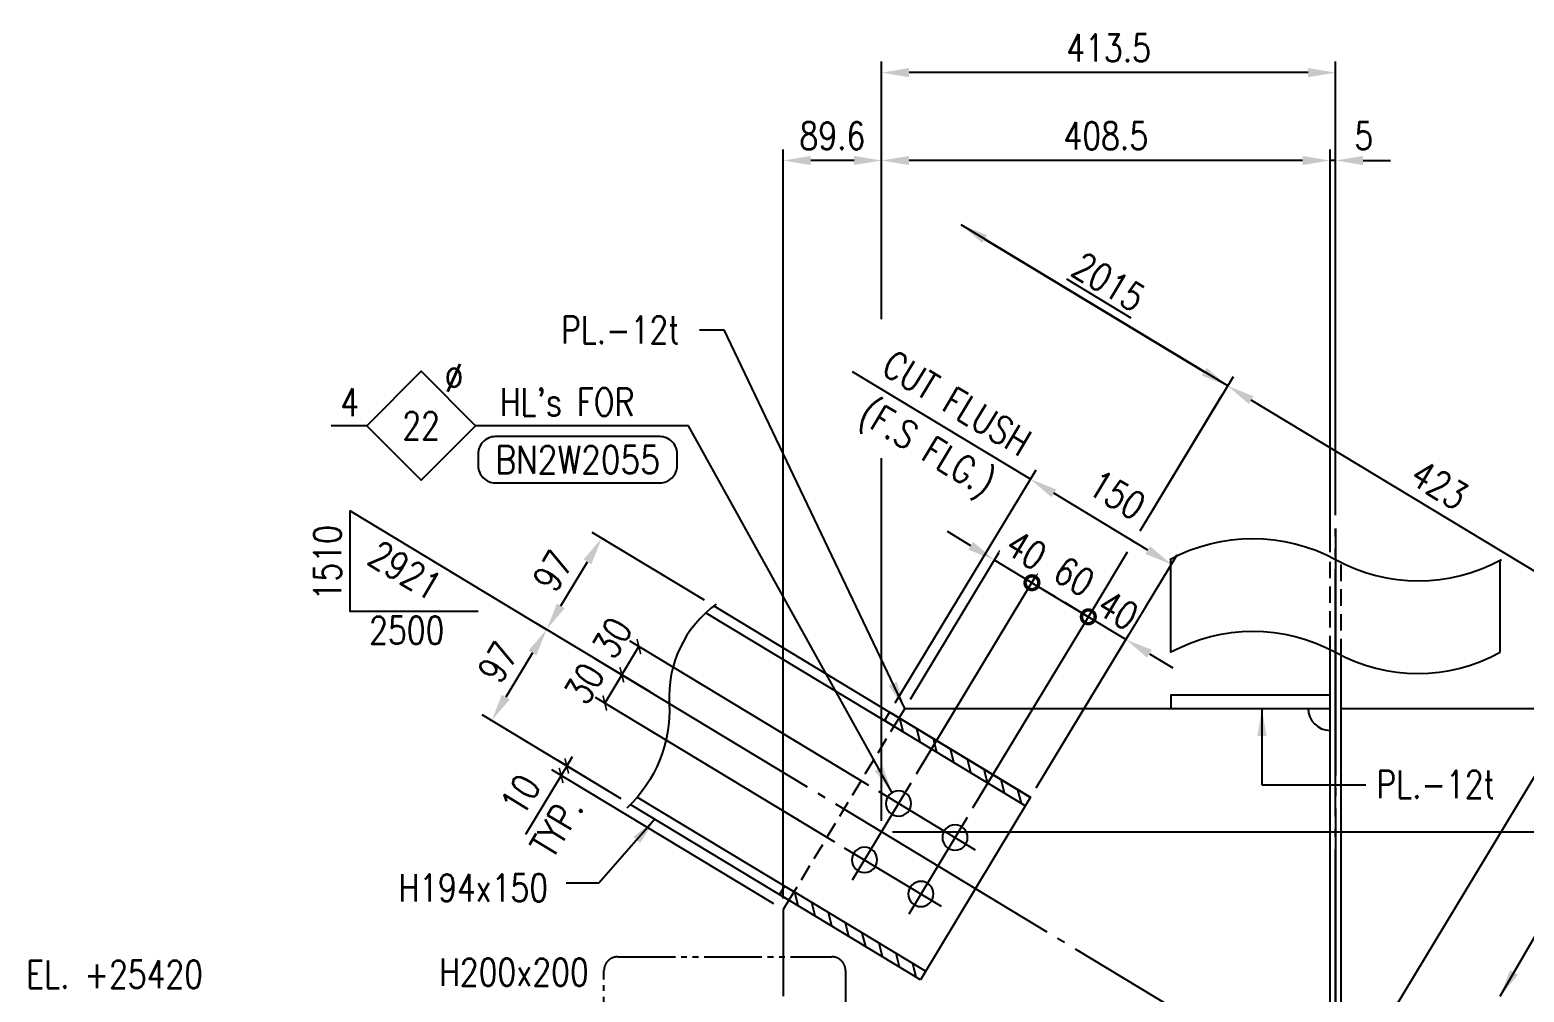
# Model space of a CAD drawing. Header units: millimetres. Extents: x 0 to 232280, y -26939 to 23794.
# Drawn here: x 116965 to 122408, y -20690 to -17185 of the extents above; entities that cross this region are included whole.
import ezdxf
from ezdxf.enums import TextEntityAlignment as Align

# ---------------------------------------------------------------- set-up
doc = ezdxf.new("R2010")
doc.units = ezdxf.units.MM
doc.header["$LTSCALE"] = 30
for name, pattern in [('JNK-CENTER', [34, 30, -1.5, 1, -1.5]), ('JNK-HIDDEN', [3, 2, -1]), ('PH2', [15, 10, -1, 1, -1, 1, -1])]:
    doc.linetypes.add(name, pattern=pattern)
for name, color, linetype in [('CEN-R', 1, 'JNK-CENTER'), ('CON-G', 3, 'Continuous'), ('CON-W', 7, 'Continuous'), ('CON-Y', 2, 'Continuous'), ('conL-g', 3, 'Continuous'), ('det', 2, 'PH2'), ('Dim-W', 7, 'Continuous'), ('HID-Y', 2, 'JNK-HIDDEN'), ('hole-g', 3, 'Continuous'), ('TXT-Y', 2, 'Continuous')]:
    doc.layers.add(name, color=color, linetype=linetype)
doc.styles.add('SIMPLEX', font='simplex.shx', dxfattribs={"width": 0.8})
doc.dimstyles.new('DIM40x4', dxfattribs={"dimscale": 40, "dimtxt": 2.5, "dimasz": 2.5, "dimexe": 1, "dimexo": 1, "dimgap": 1, "dimtad": 1, "dimdec": 1, "dimlfac": 0.25, "dimdsep": 46, "dimtxsty": 'SIMPLEX', "dimcen": 2.5, "dimclrd": 7, "dimclre": 7, "dimclrt": 2, "dimadec": 1, "dimazin": 2, "dimtfac": 1, "dimtdec": 1, "dimtmove": 2, "dimatfit": 3, "dimfxl": 1, "dimtfill": 1, "dimtolj": 1, "dimtzin": 0, "dimarcsym": 1})

# ---------------------------------------------------------------- blocks, each defined once
blk = doc.blocks.new('F3R2332')
at = {"layer": 'Dim-W', "ltscale": 0.5}
h = blk.add_hatch(dxfattribs=at)
h.set_pattern_fill('ANSI31', color=256, scale=4)
h.paths.add_polyline_path([(319264.6, -29798), (319124.6, -29798), (319124.6, -29807), (319264.6, -29807), (319274.6, -29807), (319274.6, -29798)])
h = blk.add_hatch(dxfattribs=at)
h.set_pattern_fill('ANSI31', color=256, scale=4)
h.set_pattern_definition([(45, (0, -185), (-8.9802561, 8.9802561), [])])
h.paths.add_polyline_path([(319274.6, -29983), (319264.6, -29983), (319124.6, -29983), (319124.6, -29992), (319264.6, -29992), (319274.6, -29992)])
at = {"ltscale": 0.5}
for p, q in [((319264.6, -29798), (319274.6, -29798)), ((319274.6, -29798), (319274.6, -29807)), ((319264.6, -29807), (319274.6, -29807)), ((319264.6, -29983), (319274.6, -29983)), ((319264.6, -29992), (319274.6, -29992)), ((319274.6, -29983), (319274.6, -29992))]:
    blk.add_line(p, q, dxfattribs=at)
at = {"layer": 'CEN-R'}
for p, q in [((319164.6, -29843.5), (319164.6, -29946.5)), ((319224.6, -29843.5), (319224.6, -29946.5)), ((319246.1, -29865), (319143.1, -29865)), ((319246.1, -29925), (319143.1, -29925))]:
    blk.add_line(p, q, dxfattribs=at)
at = {"layer": 'CON-G'}
for p, q in [((319264.6, -29798), (319124.6, -29798)), ((319124.6, -29798), (319124.6, -29992)), ((319264.6, -29807), (319124.6, -29807)), ((319124.6, -29983), (319264.6, -29983)), ((319124.6, -29992), (319264.6, -29992))]:
    blk.add_line(p, q, dxfattribs=at)
at = {"layer": 'conL-g'}
for centre in [(319164.6, -29865), (319224.6, -29865), (319164.6, -29925), (319224.6, -29925)]:
    blk.add_circle(centre, 11.5, dxfattribs=at)
blk = doc.blocks.new('*D4100')
at = {"layer": 'DEFPOINTS', "color": 0, "ltscale": 0.5, "transparency": 16777216}
for p in [(119258.6, -19616.8), (118647.1, -19700.7), (119153.1, -20006.3)]:
    blk.add_point(p, dxfattribs=at)
at = {"layer": 'Dim-W', "color": 7, "lineweight": -2, "ltscale": 0.5, "transparency": 16777216}
for p, q in [((119224.3, -19596.1), (118813.4, -19347.9)), ((118796, -19454.2), (118698.8, -19615.1)), ((119118.8, -19985.6), (118612.8, -19680))]:
    blk.add_line(p, q, dxfattribs=at)
at = {"layer": 'Dim-W', "color": 7, "ltscale": 0.5, "transparency": 16777216}
for points in [[(118781.7, -19445.5), (118810.2, -19462.8), (118847.7, -19368.6)], [(118684.5, -19606.5), (118713, -19623.7), (118647.1, -19700.7)]]:
    blk.add_solid(points, dxfattribs=at)
at = {"layer": 'Dim-W', "color": 2, "ltscale": 0.5, "transparency": 16777216, "insert": (118670.3, -19488.1), "char_height": 100, "attachment_point": 5, "rotation": 58.868, "style": 'SIMPLEX', "bg_fill": 3, "box_fill_scale": 1.1, "bg_fill_color": 256, "bg_fill_true_color": 13158600, "bg_fill_transparency": 0}
blk.add_mtext('\\A1;97', dxfattribs=at)
blk = doc.blocks.new('*D4101')
at = {"layer": 'DEFPOINTS', "color": 0, "ltscale": 0.5, "transparency": 16777216}
for p in [(119048.3, -19036.4), (119456.7, -19283.2), (119258.6, -19616.8)]:
    blk.add_point(p, dxfattribs=at)
at = {"layer": 'Dim-W', "color": 7, "lineweight": -2, "ltscale": 0.5, "transparency": 16777216}
for p, q in [((119422.5, -19262.5), (119014, -19015.8)), ((118899.4, -19283), (118996.6, -19122)), ((119224.3, -19596.1), (118813.4, -19347.9))]:
    blk.add_line(p, q, dxfattribs=at)
at = {"layer": 'Dim-W', "color": 7, "ltscale": 0.5, "transparency": 16777216}
for points in [[(118982.3, -19113.4), (119010.8, -19130.7), (119048.3, -19036.4)], [(118885.1, -19274.4), (118913.6, -19291.6), (118847.7, -19368.6)]]:
    blk.add_solid(points, dxfattribs=at)
at = {"layer": 'Dim-W', "color": 2, "ltscale": 0.5, "transparency": 16777216, "insert": (118870.9, -19156), "char_height": 100, "attachment_point": 5, "rotation": 58.868, "style": 'SIMPLEX', "bg_fill": 3, "box_fill_scale": 1.1, "bg_fill_color": 256, "bg_fill_true_color": 13158600, "bg_fill_transparency": 0}
blk.add_mtext('\\A1;97', dxfattribs=at)
blk = doc.blocks.new('_ArchTick')
at = {"color": 0, "linetype": 'ByBlock', "const_width": 0.15}
blk.add_lwpolyline([(-0.5, -0.5), (0.5, 0.5)], dxfattribs=at)
blk = doc.blocks.new('*D4102')
at = {"layer": 'DEFPOINTS', "color": 0, "ltscale": 0.5, "transparency": 16777216}
for p in [(119258.6, -19616.8), (119932.1, -20163.8)]:
    blk.add_point(p, dxfattribs=at)
at = {"layer": 'Dim-W', "color": 7, "lineweight": -2, "ltscale": 0.5, "transparency": 16777216}
for p, q in [((119121.6, -19534), (119059.5, -19636.7)), ((119224.3, -19596.1), (119087.3, -19513.3)), ((119897.8, -20143.1), (119025.3, -19616))]:
    blk.add_line(p, q, dxfattribs=at)
at = {"layer": 'Dim-W', "color": 2, "ltscale": 0.5, "transparency": 16777216, "insert": (118984.9, -19565.3), "char_height": 100, "attachment_point": 5, "rotation": 58.868, "style": 'SIMPLEX', "bg_fill": 3, "box_fill_scale": 1.1, "bg_fill_color": 256, "bg_fill_true_color": 13158600, "bg_fill_transparency": 0}
blk.add_mtext('\\A1;30', dxfattribs=at)
at = {"layer": 'DEFPOINTS', "color": 0, "ltscale": 0.5, "transparency": 16777216}
blk.add_point((119059.5, -19636.7), dxfattribs=at)
at = {"layer": 'Dim-W', "color": 7, "lineweight": -2, "ltscale": 0.5, "transparency": 16777216, "xscale": 40, "yscale": 40, "zscale": 40}
for p, rotation in [((119121.6, -19534), 58.8680238117857), ((119059.5, -19636.7), 238.8680238117857)]:
    blk.add_blockref('_ArchTick', p, dxfattribs=dict(at, rotation=rotation))
blk = doc.blocks.new('*D4103')
at = {"layer": 'DEFPOINTS', "color": 0, "ltscale": 0.5, "transparency": 16777216}
for p in [(119258.6, -19616.8), (120056.2, -19958.3)]:
    blk.add_point(p, dxfattribs=at)
at = {"layer": 'Dim-W', "color": 7, "lineweight": -2, "ltscale": 0.5, "transparency": 16777216}
for p, q in [((119121.6, -19534), (119183.6, -19431.3)), ((120021.9, -19937.6), (119149.4, -19410.6)), ((119224.3, -19596.1), (119087.3, -19513.3))]:
    blk.add_line(p, q, dxfattribs=at)
at = {"layer": 'Dim-W', "color": 2, "ltscale": 0.5, "transparency": 16777216, "insert": (119086, -19399), "char_height": 100, "attachment_point": 5, "rotation": 58.868, "style": 'SIMPLEX', "bg_fill": 3, "box_fill_scale": 1.1, "bg_fill_color": 256, "bg_fill_true_color": 13158600, "bg_fill_transparency": 0}
blk.add_mtext('\\A1;30', dxfattribs=at)
at = {"layer": 'DEFPOINTS', "color": 0, "ltscale": 0.5, "transparency": 16777216}
blk.add_point((119183.6, -19431.3), dxfattribs=at)
at = {"layer": 'Dim-W', "color": 7, "lineweight": -2, "ltscale": 0.5, "transparency": 16777216, "xscale": 40, "yscale": 40, "zscale": 40}
for p, rotation in [((119183.6, -19431.3), 58.86802381178573), ((119121.6, -19534), 238.8680238117857)]:
    blk.add_blockref('_ArchTick', p, dxfattribs=dict(at, rotation=rotation))
blk = doc.blocks.new('*D4104')
at = {"layer": 'DEFPOINTS', "color": 0, "ltscale": 0.5, "transparency": 16777216}
for p in [(118900.3, -19900.4), (119153.1, -20006.3), (119709.5, -20389.1)]:
    blk.add_point(p, dxfattribs=at)
at = {"layer": 'Dim-W', "color": 7, "lineweight": -2, "ltscale": 0.5, "transparency": 16777216}
for p, q in [((119118.8, -19985.6), (118886.7, -19845.4)), ((118921, -19866.1), (118900.3, -19900.4)), ((118921, -19866.1), (118941.6, -19831.9)), ((119675.3, -20368.5), (118866, -19879.7)), ((118900.3, -19900.4), (118879.6, -19934.6))]:
    blk.add_line(p, q, dxfattribs=at)
at = {"layer": 'Dim-W', "color": 7, "lineweight": -2, "ltscale": 0.5, "transparency": 16777216, "xscale": 40, "yscale": 40, "zscale": 40, "rotation": 238.8680238117857}
blk.add_blockref('_ArchTick', (118921, -19866.1), dxfattribs=at)
at = {"layer": 'Dim-W', "color": 2, "ltscale": 0.5, "transparency": 16777216, "insert": (118752.6, -19970.8), "char_height": 100, "attachment_point": 5, "rotation": 58.868, "style": 'SIMPLEX', "bg_fill": 3, "box_fill_scale": 1.1, "bg_fill_color": 256, "bg_fill_true_color": 13158600, "bg_fill_transparency": 0}
blk.add_mtext('\\A1;10', dxfattribs=at)
at = {"layer": 'Dim-W', "color": 7, "lineweight": -2, "ltscale": 0.5, "transparency": 16777216, "xscale": 40, "yscale": 40, "zscale": 40, "rotation": 58.86802381178574}
blk.add_blockref('_ArchTick', (118900.3, -19900.4), dxfattribs=at)
blk = doc.blocks.new('_DotSmall')
at = {"color": 0, "linetype": 'ByBlock', "const_width": 0.5}
blk.add_lwpolyline([(-0.0625, 0, 1), (0.0625, 0, 1)], format="xyb", close=True, dxfattribs=at)
blk = doc.blocks.new('*D4105')
at = {"layer": 'DEFPOINTS', "color": 0, "ltscale": 0.5, "transparency": 16777216}
for p in [(120610.7, -19980.2), (120379.7, -20053.2)]:
    blk.add_point(p, dxfattribs=at)
at = {"layer": 'Dim-W', "color": 7, "lineweight": -2, "ltscale": 0.5, "transparency": 16777216}
for p, q in [((120400.4, -20019), (120841.6, -19288.4)), ((120820.9, -19322.7), (120735.4, -19271)), ((120631.4, -19945.9), (120978.6, -19371.2)), ((121043.5, -19457.1), (121129.1, -19508.8))]:
    blk.add_line(p, q, dxfattribs=at)
at = {"layer": 'Dim-W', "color": 2, "ltscale": 0.5, "transparency": 16777216, "insert": (120929.1, -19298.3), "char_height": 100, "attachment_point": 5, "rotation": 328.868, "style": 'SIMPLEX', "bg_fill": 3, "box_fill_scale": 1.1, "bg_fill_color": 256, "bg_fill_true_color": 13158600, "bg_fill_transparency": 0}
blk.add_mtext('\\A1;40', dxfattribs=at)
at = {"layer": 'DEFPOINTS', "color": 0, "ltscale": 0.5, "transparency": 16777216}
blk.add_point((120820.9, -19322.7), dxfattribs=at)
at = {"layer": 'Dim-W', "color": 7, "lineweight": -2, "ltscale": 0.5, "transparency": 16777216}
blk.add_line((120957.9, -19405.4), (120820.9, -19322.7), dxfattribs=at)
at = {"layer": 'Dim-W', "color": 7, "ltscale": 0.5, "transparency": 16777216}
blk.add_solid([(121034.9, -19471.4), (121052.1, -19442.8), (120957.9, -19405.4)], dxfattribs=at)
at = {"layer": 'Dim-W', "color": 7, "lineweight": -2, "ltscale": 0.5, "transparency": 16777216, "xscale": 100, "yscale": 100, "zscale": 100, "rotation": 328.8680238118935}
blk.add_blockref('_DotSmall', (120820.9, -19322.7), dxfattribs=at)
blk = doc.blocks.new('*D4106')
at = {"layer": 'DEFPOINTS', "color": 0, "ltscale": 0.5, "transparency": 16777216}
for p in [(120820.9, -19322.7), (120174.2, -19929.2), (120400.4, -20019)]:
    blk.add_point(p, dxfattribs=at)
at = {"layer": 'Dim-W', "color": 7, "lineweight": -2, "ltscale": 0.5, "transparency": 16777216}
for p, q in [((120194.9, -19894.9), (120636.2, -19164.3)), ((120615.5, -19198.6), (120820.9, -19322.7)), ((120421, -19984.8), (120841.6, -19288.4))]:
    blk.add_line(p, q, dxfattribs=at)
at = {"layer": 'Dim-W', "color": 2, "ltscale": 0.5, "transparency": 16777216, "insert": (120769.5, -19175.8), "char_height": 100, "attachment_point": 5, "rotation": 328.868, "style": 'SIMPLEX', "bg_fill": 3, "box_fill_scale": 1.1, "bg_fill_color": 256, "bg_fill_true_color": 13158600, "bg_fill_transparency": 0}
blk.add_mtext('\\A1;60', dxfattribs=at)
at = {"layer": 'Dim-W', "color": 7, "lineweight": -2, "ltscale": 0.5, "transparency": 16777216, "xscale": 100, "yscale": 100, "zscale": 100}
for p, rotation in [((120615.5, -19198.6), 148.8680238118935), ((120820.9, -19322.7), 328.8680238118935)]:
    blk.add_blockref('_DotSmall', p, dxfattribs=dict(at, rotation=rotation))
blk = doc.blocks.new('*D4107')
at = {"layer": 'DEFPOINTS', "color": 0, "ltscale": 0.5, "transparency": 16777216}
for p in [(120152.1, -19656.4), (120194.9, -19894.9)]:
    blk.add_point(p, dxfattribs=at)
at = {"layer": 'Dim-W', "color": 7, "lineweight": -2, "ltscale": 0.5, "transparency": 16777216}
for p, q in [((120393, -19064.2), (120307.4, -19012.5)), ((120172.7, -19622.2), (120499.2, -19081.6)), ((120215.6, -19860.7), (120636.2, -19164.3)), ((120615.5, -19198.6), (120701.1, -19250.3))]:
    blk.add_line(p, q, dxfattribs=at)
at = {"layer": 'Dim-W', "color": 2, "ltscale": 0.5, "transparency": 16777216, "insert": (120594.3, -19079), "char_height": 100, "attachment_point": 5, "rotation": 328.868, "style": 'SIMPLEX', "bg_fill": 3, "box_fill_scale": 1.1, "bg_fill_color": 256, "bg_fill_true_color": 13158600, "bg_fill_transparency": 0}
blk.add_mtext('\\A1;40', dxfattribs=at)
at = {"layer": 'DEFPOINTS', "color": 0, "ltscale": 0.5, "transparency": 16777216}
blk.add_point((120478.6, -19115.9), dxfattribs=at)
at = {"layer": 'Dim-W', "color": 7, "lineweight": -2, "ltscale": 0.5, "transparency": 16777216}
blk.add_line((120615.5, -19198.6), (120478.6, -19115.9), dxfattribs=at)
at = {"layer": 'Dim-W', "color": 7, "ltscale": 0.5, "transparency": 16777216}
blk.add_solid([(120384.3, -19078.4), (120401.6, -19049.9), (120478.6, -19115.9)], dxfattribs=at)
at = {"layer": 'Dim-W', "color": 7, "lineweight": -2, "ltscale": 0.5, "transparency": 16777216, "xscale": 100, "yscale": 100, "zscale": 100, "rotation": 148.8680238118935}
blk.add_blockref('_DotSmall', (120615.5, -19198.6), dxfattribs=at)
blk = doc.blocks.new('*D4228')
at = {"layer": 'DEFPOINTS', "color": 0, "ltscale": 0.5, "transparency": 16777216}
for p in [(120609.8, -18821.3), (120097.1, -19670), (120610.7, -19980.2)]:
    blk.add_point(p, dxfattribs=at)
at = {"layer": 'Dim-W', "color": 7, "lineweight": -2, "ltscale": 0.5, "transparency": 16777216}
for p, q in [((120117.8, -19635.7), (120630.4, -18787)), ((121037.8, -19079.8), (120695.4, -18873)), ((120631.4, -19945.9), (121144, -19097.2))]:
    blk.add_line(p, q, dxfattribs=at)
at = {"layer": 'Dim-W', "color": 7, "ltscale": 0.5, "transparency": 16777216}
for points in [[(120686.7, -18887.2), (120704, -18858.7), (120609.8, -18821.3)], [(121029.1, -19094), (121046.4, -19065.5), (121123.3, -19131.5)]]:
    blk.add_solid(points, dxfattribs=at)
at = {"layer": 'Dim-W', "color": 2, "ltscale": 0.5, "transparency": 16777216, "insert": (120925.4, -18879), "char_height": 100, "attachment_point": 5, "rotation": 328.868, "style": 'SIMPLEX', "bg_fill": 3, "box_fill_scale": 1.1, "bg_fill_color": 256, "bg_fill_true_color": 13158600, "bg_fill_transparency": 0}
blk.add_mtext('\\A1;150', dxfattribs=at)
blk = doc.blocks.new('*D4229')
at = {"layer": 'DEFPOINTS', "color": 0, "ltscale": 0.5, "transparency": 16777216}
for p in [(120067.7, -17340.9), (121721.6, -18992.1), (120067.7, -20105.5)]:
    blk.add_point(p, dxfattribs=at)
at = {"layer": 'Dim-W', "color": 7, "lineweight": -2, "ltscale": 0.5, "transparency": 16777216}
for p, q in [((120067.7, -17846.1), (120067.7, -17300.9)), ((121721.6, -18952.1), (121721.6, -17300.9)), ((121621.6, -17340.9), (120167.7, -17340.9)), ((120067.7, -20065.5), (120067.7, -18744.4))]:
    blk.add_line(p, q, dxfattribs=at)
at = {"layer": 'Dim-W', "color": 7, "ltscale": 0.5, "transparency": 16777216}
for points in [[(120167.7, -17324.2), (120167.7, -17357.5), (120067.7, -17340.9)], [(121621.6, -17324.2), (121621.6, -17357.5), (121721.6, -17340.9)]]:
    blk.add_solid(points, dxfattribs=at)
at = {"layer": 'Dim-W', "color": 2, "ltscale": 0.5, "transparency": 16777216, "insert": (120894.7, -17250.9), "char_height": 100, "attachment_point": 5, "style": 'SIMPLEX', "bg_fill": 3, "box_fill_scale": 1.1, "bg_fill_color": 256, "bg_fill_true_color": 13158600, "bg_fill_transparency": 0}
blk.add_mtext('\\A1;413.5', dxfattribs=at)
blk = doc.blocks.new('*D4230')
at = {"layer": 'DEFPOINTS', "color": 0, "ltscale": 0.5, "transparency": 16777216}
for p in [(119709.5, -17660.9), (120067.7, -20105.5), (119709.5, -20389.1)]:
    blk.add_point(p, dxfattribs=at)
at = {"layer": 'Dim-W', "color": 7, "lineweight": -2, "ltscale": 0.5, "transparency": 16777216}
for p, q in [((119709.5, -20349.1), (119709.5, -17620.9)), ((120067.7, -18239.2), (120067.7, -17620.9)), ((119967.7, -17660.9), (119809.5, -17660.9)), ((120067.7, -20065.5), (120067.7, -18744.4))]:
    blk.add_line(p, q, dxfattribs=at)
at = {"layer": 'Dim-W', "color": 7, "ltscale": 0.5, "transparency": 16777216}
for points in [[(119809.5, -17644.2), (119809.5, -17677.5), (119709.5, -17660.9)], [(119967.7, -17644.2), (119967.7, -17677.5), (120067.7, -17660.9)]]:
    blk.add_solid(points, dxfattribs=at)
at = {"layer": 'Dim-W', "color": 2, "ltscale": 0.5, "transparency": 16777216, "insert": (119888.6, -17570.9), "char_height": 100, "attachment_point": 5, "style": 'SIMPLEX', "bg_fill": 3, "box_fill_scale": 1.1, "bg_fill_color": 256, "bg_fill_true_color": 13158600, "bg_fill_transparency": 0}
blk.add_mtext('\\A1;89.6', dxfattribs=at)
blk = doc.blocks.new('*D4108')
at = {"layer": 'DEFPOINTS', "color": 0, "ltscale": 0.5, "transparency": 16777216}
for p in [(120067.7, -17660.9), (120067.7, -17660.9), (121701.6, -19113.1)]:
    blk.add_point(p, dxfattribs=at)
at = {"layer": 'Dim-W', "color": 7, "lineweight": -2, "ltscale": 0.5, "transparency": 16777216}
for p, q in [((121701.6, -19073.1), (121701.6, -17620.9)), ((121601.6, -17660.9), (120167.7, -17660.9))]:
    blk.add_line(p, q, dxfattribs=at)
at = {"layer": 'Dim-W', "color": 7, "ltscale": 0.5, "transparency": 16777216}
for points in [[(120167.7, -17644.2), (120167.7, -17677.5), (120067.7, -17660.9)], [(121601.6, -17644.2), (121601.6, -17677.5), (121701.6, -17660.9)]]:
    blk.add_solid(points, dxfattribs=at)
at = {"layer": 'Dim-W', "color": 2, "ltscale": 0.5, "transparency": 16777216, "insert": (120884.7, -17570.9), "char_height": 100, "attachment_point": 5, "style": 'SIMPLEX', "bg_fill": 3, "box_fill_scale": 1.1, "bg_fill_color": 256, "bg_fill_true_color": 13158600, "bg_fill_transparency": 0}
blk.add_mtext('\\A1;408.5', dxfattribs=at)
blk = doc.blocks.new('*D4109')
at = {"layer": 'DEFPOINTS', "color": 0, "ltscale": 0.5, "transparency": 16777216}
for p in [(121701.6, -17660.9), (121721.6, -18952.1), (121701.6, -19127.8)]:
    blk.add_point(p, dxfattribs=at)
at = {"layer": 'Dim-W', "color": 7, "lineweight": -2, "ltscale": 0.5, "transparency": 16777216}
for p, q in [((121701.6, -19087.8), (121701.6, -17620.9)), ((121721.6, -18912.1), (121721.6, -17620.9)), ((121601.6, -17660.9), (121501.6, -17660.9)), ((121721.6, -17660.9), (121701.6, -17660.9)), ((121821.6, -17660.9), (121921.6, -17660.9))]:
    blk.add_line(p, q, dxfattribs=at)
at = {"layer": 'Dim-W', "color": 7, "ltscale": 0.5, "transparency": 16777216}
blk.add_solid([(121601.6, -17644.2), (121601.6, -17677.5), (121701.6, -17660.9)], dxfattribs=at)
at = {"layer": 'Dim-W', "color": 2, "ltscale": 0.5, "transparency": 16777216, "insert": (121824.1, -17570.9), "char_height": 100, "attachment_point": 5, "style": 'SIMPLEX', "bg_fill": 3, "box_fill_scale": 1.1, "bg_fill_color": 256, "bg_fill_true_color": 13158600, "bg_fill_transparency": 0}
blk.add_mtext('\\A1;5', dxfattribs=at)
at = {"layer": 'Dim-W', "color": 7, "ltscale": 0.5, "transparency": 16777216}
blk.add_solid([(121821.6, -17644.2), (121821.6, -17677.5), (121721.6, -17660.9)], dxfattribs=at)
blk = doc.blocks.new('*D4112')
at = {"layer": 'DEFPOINTS', "color": 0, "ltscale": 0.5, "transparency": 16777216}
for p in [(120067.7, -20105.5), (123918.8, -20105.5), (121721.6, -21104.4)]:
    blk.add_point(p, dxfattribs=at)
at = {"layer": 'Dim-W', "color": 7, "lineweight": -2, "ltscale": 0.5, "transparency": 16777216}
for p, q in [((120107.7, -20105.5), (123958.8, -20105.5)), ((123918.8, -21004.4), (123918.8, -20205.5)), ((121761.6, -21104.4), (123958.8, -21104.4))]:
    blk.add_line(p, q, dxfattribs=at)
at = {"layer": 'Dim-W', "color": 7, "ltscale": 0.5, "transparency": 16777216}
for points in [[(123902.2, -20205.5), (123935.5, -20205.5), (123918.8, -20105.5)], [(123902.2, -21004.4), (123935.5, -21004.4), (123918.8, -21104.4)]]:
    blk.add_solid(points, dxfattribs=at)
at = {"layer": 'Dim-W', "color": 2, "ltscale": 0.5, "transparency": 16777216, "insert": (123828.8, -20605), "char_height": 100, "attachment_point": 5, "rotation": 90, "style": 'SIMPLEX', "bg_fill": 3, "box_fill_scale": 1.1, "bg_fill_color": 256, "bg_fill_true_color": 13158600, "bg_fill_transparency": 0}
blk.add_mtext('\\A1;249.7', dxfattribs=at)
blk = doc.blocks.new('*D4113')
at = {"layer": 'DEFPOINTS', "color": 0, "ltscale": 0.5, "transparency": 16777216}
for p in [(121701.6, -19656.4), (120107.7, -20105.5), (123598.8, -20105.5)]:
    blk.add_point(p, dxfattribs=at)
at = {"layer": 'Dim-W', "color": 7, "lineweight": -2, "ltscale": 0.5, "transparency": 16777216}
for p, q in [((121741.6, -19656.4), (123638.8, -19656.4)), ((123598.8, -19756.4), (123598.8, -20005.5)), ((120147.7, -20105.5), (123638.8, -20105.5))]:
    blk.add_line(p, q, dxfattribs=at)
at = {"layer": 'Dim-W', "color": 7, "ltscale": 0.5, "transparency": 16777216}
for points in [[(123582.2, -19756.4), (123615.5, -19756.4), (123598.8, -19656.4)], [(123582.2, -20005.5), (123615.5, -20005.5), (123598.8, -20105.5)]]:
    blk.add_solid(points, dxfattribs=at)
at = {"layer": 'Dim-W', "color": 2, "ltscale": 0.5, "transparency": 16777216, "insert": (123508.8, -19881), "char_height": 100, "attachment_point": 5, "rotation": 90, "style": 'SIMPLEX', "bg_fill": 3, "box_fill_scale": 1.1, "bg_fill_color": 256, "bg_fill_true_color": 13158600, "bg_fill_transparency": 0}
blk.add_mtext('\\A1;112.3', dxfattribs=at)
blk = doc.blocks.new('*D4115')
at = {"layer": 'DEFPOINTS', "color": 0, "ltscale": 0.5, "transparency": 16777216}
for p in [(120067.7, -20105.5), (123598.8, -20105.5), (123216.6, -20704.4)]:
    blk.add_point(p, dxfattribs=at)
at = {"layer": 'Dim-W', "color": 7, "lineweight": -2, "ltscale": 0.5, "transparency": 16777216}
for p, q in [((120107.7, -20105.5), (123638.8, -20105.5)), ((123598.8, -20604.4), (123598.8, -20205.5)), ((123256.6, -20704.4), (123638.8, -20704.4))]:
    blk.add_line(p, q, dxfattribs=at)
at = {"layer": 'Dim-W', "color": 7, "ltscale": 0.5, "transparency": 16777216}
for points in [[(123582.2, -20205.5), (123615.5, -20205.5), (123598.8, -20105.5)], [(123582.2, -20604.4), (123615.5, -20604.4), (123598.8, -20704.4)]]:
    blk.add_solid(points, dxfattribs=at)
at = {"layer": 'Dim-W', "color": 2, "ltscale": 0.5, "transparency": 16777216, "insert": (123508.8, -20405), "char_height": 100, "attachment_point": 5, "rotation": 90, "style": 'SIMPLEX', "bg_fill": 3, "box_fill_scale": 1.1, "bg_fill_color": 256, "bg_fill_true_color": 13158600, "bg_fill_transparency": 0}
blk.add_mtext('\\A1;149.7', dxfattribs=at)
blk = doc.blocks.new('*D4120')
at = {"layer": 'DEFPOINTS', "color": 0, "ltscale": 0.5, "transparency": 16777216}
for p in [(121328.8, -18481.8), (121009.9, -19009.8), (121721.6, -21104.4)]:
    blk.add_point(p, dxfattribs=at)
at = {"layer": 'Dim-W', "color": 7, "lineweight": -2, "ltscale": 0.5, "transparency": 16777216}
for p, q in [((121030.6, -18975.6), (121349.5, -18447.6)), ((122691.6, -19305), (121414.4, -18533.5)), ((121742.3, -21070.2), (122797.9, -19322.4))]:
    blk.add_line(p, q, dxfattribs=at)
at = {"layer": 'Dim-W', "color": 7, "ltscale": 0.5, "transparency": 16777216}
for points in [[(121423, -18519.3), (121405.8, -18547.8), (121328.8, -18481.8)], [(122700.3, -19290.7), (122683, -19319.2), (122777.2, -19356.7)]]:
    blk.add_solid(points, dxfattribs=at)
at = {"layer": 'Dim-W', "color": 2, "ltscale": 0.5, "transparency": 16777216, "insert": (122099.6, -18842.2), "char_height": 100, "attachment_point": 5, "rotation": 328.868, "style": 'SIMPLEX', "bg_fill": 3, "box_fill_scale": 1.1, "bg_fill_color": 256, "bg_fill_true_color": 13158600, "bg_fill_transparency": 0}
blk.add_mtext('\\A1;423', dxfattribs=at)
blk = doc.blocks.new('*D4121')
at = {"layer": 'DEFPOINTS', "color": 0, "ltscale": 0.5, "transparency": 16777216}
for p in [(120357.6, -17895.2), (121328.8, -18481.8), (121328.8, -18481.8)]:
    blk.add_point(p, dxfattribs=at)
at = {"layer": 'Dim-W', "color": 7, "lineweight": -2, "ltscale": 0.5, "transparency": 16777216}
blk.add_line((120443.2, -17946.9), (121243.2, -18430.1), dxfattribs=at)
at = {"layer": 'Dim-W', "color": 7, "ltscale": 0.5, "transparency": 16777216}
for points in [[(120451.9, -17932.7), (120434.6, -17961.2), (120357.6, -17895.2)], [(121251.8, -18415.9), (121234.6, -18444.4), (121328.8, -18481.8)]]:
    blk.add_solid(points, dxfattribs=at)
at = {"layer": 'Dim-W', "color": 2, "ltscale": 0.5, "transparency": 16777216, "insert": (120894.9, -18102.9), "char_height": 100, "attachment_point": 5, "rotation": 328.868, "style": 'SIMPLEX', "bg_fill": 3, "box_fill_scale": 1.1, "bg_fill_color": 256, "bg_fill_true_color": 13158600, "bg_fill_transparency": 0}
blk.add_mtext('\\A1;\\L2015', dxfattribs=at)
blk = doc.blocks.new('BOLTHOLE')
at = {"layer": 'CON-W'}
blk.add_line((25.7, 0), (9.9, 0), dxfattribs=at)
blk.add_lwpolyline([(0, 0), (4.95, 4.95), (9.9, 0), (4.95, -4.95)], close=True, dxfattribs=at)
at = {"layer": 'CON-Y', "style": 'SIMPLEX', "width": 0.8}
for s, p in [('%%C', (8.81, 3.12)), ("HL's FOR", (24.37, 0.9))]:
    blk.add_text(s, height=2.5, dxfattribs=at).set_placement(p, align=Align.RIGHT)
blk.add_attdef('4', text='', height=2.5, dxfattribs=at).set_placement((-0.69, 0.87), align=Align.RIGHT)
blk.add_attdef('22', text='', height=2.5, dxfattribs=at).set_placement((4.95, 0), align=Align.MIDDLE_CENTER)
blk = doc.blocks.new('boltmark')
at = {"layer": 'CON-Y'}
blk.add_lwpolyline([(0, -4.2), (15, -4.2, 0.414214), (16.56, -2.64), (16.56, -1.56, 0.414214), (15, 0), (0, 0, 0.414214), (-1.56, -1.56), (-1.56, -2.64, 0.414214)], format="xyb", close=True, dxfattribs=at)
at = {"layer": 'CON-G', "style": 'SIMPLEX', "width": 0.802523}
blk.add_attdef('BN2W1650', text='', height=2.5, dxfattribs=at).set_placement((0, -3.35), (15, -3.35), align=Align.FIT)

msp = doc.modelspace()

# ---------------------------------------------------------------- linework, layer by layer
at = {"layer": 'CEN-R'}
for p, q in [((121721.59, -19000.72), (121721.59, -23109.67)), ((121721.59, -23109.67), (121721.59, -19000.72)), ((119026.81, -19476.78), (121721.59, -21104.42))]:
    msp.add_line(p, q, dxfattribs=at)
at = {"layer": 'CON-G'}
for p, q in [((121121.59, -19450.78), (121121.59, -19111.91)), ((122321.59, -19451.95), (122321.59, -19116.16)), ((119427.7, -19307.69), (120112.77, -19721.47)), ((119456.75, -19283.17), (120610.73, -19980.18)), ((121701.59, -22624.93), (121701.59, -19451.95)), ((121741.59, -22645.82), (121741.59, -19462.53)), ((120152.06, -19656.42), (120131.38, -19690.66)), ((120152.06, -19656.42), (121121.59, -19656.42)), ((119153.06, -20006.31), (119730.18, -20354.89)), ((119177.94, -19979.28), (119748.8, -20324.08)), ((119730.18, -20354.89), (119709.5, -20389.13)), ((119709.5, -20389.13), (119709.5, -20704.42))]:
    msp.add_line(p, q, dxfattribs=at)
msp.add_lwpolyline([(121701.59, -19608.42), (121121.59, -19608.42), (121121.59, -19656.42), (121701.59, -19656.42)], close=True, dxfattribs=at)
msp.add_arc((121701.59, -19656.42), 80, 180, 270, dxfattribs=at)
at = {"layer": 'CON-W'}
for p, q in [((119404.84, -18277.93), (119494.9, -18277.93)), ((118192.19, -18626.6), (118062.96, -18626.6))]:
    msp.add_line(p, q, dxfattribs=at)
for points in [[(121117.65, -19114.03, -0.2534237), (121721.59, -19114.03, 0.2562514), (122325.52, -19114.03)], [(119465.74, -19276.45, 0.2550891), (119294.34, -19637.86, -0.2205751), (119139.92, -20019.07, -0.2415798)], [(121119.43, -19451.95, -0.2541751), (121721.59, -19451.95, 0.2579286), (122321.59, -19451.95)]]:
    msp.add_lwpolyline(points, format="xyb", dxfattribs=at)
at = {"layer": 'det', "ltscale": 0.7}
msp.add_lwpolyline([(119056.52, -20611.03, -0.4142136), (119106.52, -20561.03), (119886.35, -20561.03, -0.4142136), (119936.35, -20611.03), (119936.35, -21588.11, -0.4142136), (119886.35, -21638.11), (119106.52, -21638.11, -0.4142136), (119056.52, -21588.11)], format="xyb", close=True, dxfattribs=at)
at = {"layer": 'Dim-W'}
msp.add_line((119364.45, -18626.6), (119220.06, -18626.6), dxfattribs=at)
at = {"layer": 'HID-Y'}
for p, q in [((121701.59, -19451.95), (121701.59, -19103.65)), ((121741.59, -19462.53), (121741.59, -19124.53)), ((120131.38, -19690.66), (119730.18, -20354.89))]:
    msp.add_line(p, q, dxfattribs=at)

# ---------------------------------------------------------------- block references
at = {"xscale": 40, "yscale": 40, "zscale": 40}
msp.add_blockref('BOLTHOLE', (118192.19, -18626.6), dxfattribs=at).add_auto_attribs({'4': '4', '22': '22'})
ref = msp.add_blockref('boltmark', (118660.57, -18666.6), dxfattribs=dict(xscale=40, yscale=40, zscale=40))
ref.add_attrib('BN2W1650', 'BN2W2055', dxfattribs={"layer": 'CON-G', "height": 100, "style": 'SIMPLEX', "width": 0.782585}).set_placement((118660.57, -18800.59), (119260.56, -18800.59), align=Align.FIT)
at = {"layer": 'hole-g', "xscale": -3.999999999999998, "yscale": 4, "zscale": 4, "rotation": 328.8680238120534}
msp.add_blockref('F3R2332', (1274889.69, -577918.12), dxfattribs=at)

# ---------------------------------------------------------------- texts
at = {"layer": 'CON-Y', "style": 'SIMPLEX', "width": 0.8}
msp.add_text('PL.-12t', height=100, dxfattribs=at).set_placement((119115.6, -18327.86), align=Align.CENTER)
msp.add_text('1510', height=100, rotation=90, dxfattribs=at).set_placement((118098.93, -19262.87))
for s, p in [('2500', (118200.98, -19421.67)), ('EL. +25420', (116951.4, -20674.58))]:
    msp.add_text(s, height=100, dxfattribs=at).set_placement(p)
at = {"layer": 'Dim-W', "color": 2, "style": 'SIMPLEX', "width": 0.8}
msp.add_text('CUT FLUSH', height=100, rotation=328.86802, dxfattribs=at).set_placement((120316.46, -18587.62), align=Align.CENTER)
msp.add_text('2921', height=100, rotation=328.86802, dxfattribs=at).set_placement((118189.06, -19126.01))
at = {"layer": 'TXT-Y', "color": 2, "style": 'SIMPLEX', "width": 0.8}
msp.add_text('H200x200', height=100, dxfattribs=at).set_placement((118455.93, -20666.75))

# ---------------------------------------------------------------- next in the draw order: dimensions: what is measured, and where the dimension line sits
at = {"layer": 'Dim-W', "ltscale": 0.5}
dim = msp.add_linear_dim(base=(120820.95, -19322.67), p1=(120610.73, -19980.18), p2=(120379.68, -20053.25), angle=148.86802, dimstyle='DIM40x4', override={"dimblk2": 'DotSmall', "dimsah": 1}, dxfattribs=at)
dim.commit()
dim.dimension.update_dxf_attribs({"geometry": '*D4105', "text_midpoint": (120929.13, -19298.3), "dimtype": 160})
dim = msp.add_linear_dim(base=(118647.06, -19700.69), p1=(119258.59, -19616.77), p2=(119153.06, -20006.31), angle=238.86802, dimstyle='DIM40x4', dxfattribs=at)
dim.commit()
dim.dimension.update_dxf_attribs({"geometry": '*D4100', "text_midpoint": (118670.32, -19488.1)})

# ---------------------------------------------------------------- next in the draw order: dimensions: what is measured, and where the dimension line sits
dim = msp.add_linear_dim(base=(119048.26, -19036.45), p1=(119258.59, -19616.77), p2=(119456.75, -19283.17), angle=58.86802, dimstyle='DIM40x4', dxfattribs=at)
dim.commit()
dim.dimension.update_dxf_attribs({"geometry": '*D4101', "text_midpoint": (118870.92, -19155.98)})
dim = msp.add_linear_dim(base=(120820.95, -19322.67), p1=(120174.24, -19929.17), p2=(120400.36, -20019.01), angle=148.86802, dimstyle='DIM40x4', override={"dimblk1": 'DotSmall', "dimblk2": 'DotSmall', "dimsah": 1}, dxfattribs=at)
dim.commit()
dim.dimension.update_dxf_attribs({"geometry": '*D4106', "text_midpoint": (120769.45, -19175.82), "dimtype": 160})

# ---------------------------------------------------------------- next in the draw order: linework, layer by layer
msp.add_lwpolyline([(118597.74, -19302.84), (118131.93, -19302.84), (118131.93, -18936.27), (118847.66, -19368.57)], dxfattribs=at)

# ---------------------------------------------------------------- next in the draw order: dimensions: what is measured, and where the dimension line sits
for base, p1, p2, angle, override, picture, middle in [((120478.56, -19115.86), (120194.92, -19894.93), (120152.06, -19656.42), 148.86802, {"dimblk1": 'DotSmall', "dimsah": 1}, '*D4107', (120594.26, -19079.04)), ((119059.53, -19636.73), (119258.59, -19616.77), (119932.08, -20163.75), 238.86802, {"dimasz": 1, "dimblk1": 'ArchTick', "dimblk2": 'ArchTick', "dimsah": 1}, '*D4102', (118984.87, -19565.29))]:
    dim = msp.add_linear_dim(base=base, p1=p1, p2=p2, angle=angle, dimstyle='DIM40x4', override=override, dxfattribs=at)
    dim.commit()
    dim.dimension.update_dxf_attribs({"geometry": picture, "text_midpoint": middle, "dimtype": 160})

# ---------------------------------------------------------------- next in the draw order: dimensions: what is measured, and where the dimension line sits
dim = msp.add_linear_dim(base=(120609.76, -18821.27), p1=(120610.73, -19980.18), p2=(120097.14, -19669.97), angle=148.86802, dimstyle='DIM40x4', dxfattribs=at)
dim.commit()
dim.dimension.update_dxf_attribs({"geometry": '*D4228', "text_midpoint": (120925.39, -18878.97), "dimtype": 160})
dim = msp.add_linear_dim(base=(119183.61, -19431.29), p1=(119258.59, -19616.77), p2=(120056.17, -19958.32), angle=58.86802, dimstyle='DIM40x4', override={"dimasz": 1, "dimblk1": 'ArchTick', "dimblk2": 'ArchTick', "dimsah": 1}, dxfattribs=at)
dim.commit()
dim.dimension.update_dxf_attribs({"geometry": '*D4103', "text_midpoint": (119086.01, -19398.96), "dimtype": 160})

# ---------------------------------------------------------------- next in the draw order: linework, layer by layer
msp.add_line((120609.76, -18821.27), (119962.43, -18430.28), dxfattribs=at)

# ---------------------------------------------------------------- next in the draw order: texts
at = {"layer": 'Dim-W', "color": 2, "style": 'SIMPLEX', "width": 0.8}
msp.add_text('(F.S FLG.)', height=100, rotation=328.86802, dxfattribs=at).set_placement((120209.72, -18747.91), align=Align.CENTER)

# ---------------------------------------------------------------- next in the draw order: dimensions: what is measured, and where the dimension line sits
at = {"layer": 'Dim-W', "ltscale": 0.5}
dim = msp.add_linear_dim(base=(118900.29, -19900.37), p1=(119153.06, -20006.31), p2=(119709.5, -20389.13), angle=238.86802, dimstyle='DIM40x4', override={"dimasz": 1, "dimblk1": 'ArchTick', "dimblk2": 'ArchTick', "dimsah": 1}, dxfattribs=at)
dim.commit()
dim.dimension.update_dxf_attribs({"geometry": '*D4104', "text_midpoint": (118752.59, -19970.83), "dimtype": 160})

# ---------------------------------------------------------------- next in the draw order: linework, layer by layer
at = {"layer": 'CON-W'}
msp.add_line((119038.08, -20293.27), (118918.79, -20293.27), dxfattribs=at)
at = {"layer": 'Dim-W', "ltscale": 0.5}
msp.add_line((118900.29, -19900.37), (118770.62, -20115.05), dxfattribs=at)

# ---------------------------------------------------------------- next in the draw order: texts
at = {"layer": 'CON-Y', "style": 'SIMPLEX', "width": 0.8}
msp.add_text('TYP.', height=100, rotation=58.86802, dxfattribs=at).set_placement((118869.05, -20208.05))
msp.add_text('H194x150', height=100, dxfattribs=at).set_placement((118307.97, -20359.41))

# ---------------------------------------------------------------- next in the draw order: dimensions: what is measured, and where the dimension line sits
at = {"layer": 'Dim-W', "ltscale": 0.5}
dim = msp.add_linear_dim(base=(120067.74, -17340.86), p1=(121721.59, -18992.08), p2=(120067.74, -20105.5), angle=180, dimstyle='DIM40x4', dxfattribs=at)
dim.commit()
dim.dimension.update_dxf_attribs({"geometry": '*D4229', "text_midpoint": (120894.66, -17250.86)})

# ---------------------------------------------------------------- next in the draw order: leaders
at = {"layer": 'CON-W'}
msp.add_leader([(119242.21, -20060.16), (119038.08, -20293.27)], dimstyle='DIM40x4', dxfattribs=at)

# ---------------------------------------------------------------- next in the draw order: dimensions: what is measured, and where the dimension line sits
at = {"layer": 'Dim-W', "ltscale": 0.5}
dim = msp.add_linear_dim(base=(119709.5, -17660.86), p1=(120067.74, -20105.5), p2=(119709.5, -20389.13), angle=180, dimstyle='DIM40x4', dxfattribs=at)
dim.commit()
dim.dimension.update_dxf_attribs({"geometry": '*D4230', "text_midpoint": (119888.62, -17570.86)})

# ---------------------------------------------------------------- next in the draw order: dimensions: what is measured, and where the dimension line sits
for base, p1, p2, angle, picture, middle in [((120067.74, -17660.86), (121701.59, -19113.08), (120067.74, -17660.86), 180, '*D4108', (120884.66, -17570.86)), ((123918.83, -20105.5), (121721.59, -21104.42), (120067.74, -20105.5), 90, '*D4112', (123828.83, -20604.96))]:
    dim = msp.add_linear_dim(base=base, p1=p1, p2=p2, angle=angle, dimstyle='DIM40x4', dxfattribs=at)
    dim.commit()
    dim.dimension.update_dxf_attribs({"geometry": picture, "text_midpoint": middle})

# ---------------------------------------------------------------- next in the draw order: linework, layer by layer
for p, q in [((121009.92, -19009.81), (121309.09, -18514.49)), ((120841.63, -19288.43), (120964.02, -19085.8))]:
    msp.add_line(p, q, dxfattribs=at)

# ---------------------------------------------------------------- next in the draw order: dimensions: what is measured, and where the dimension line sits
dim = msp.add_linear_dim(base=(121701.59, -17660.86), p1=(121721.59, -18952.08), p2=(121701.59, -19127.83), angle=180, dimstyle='DIM40x4', dxfattribs=at)
dim.commit()
dim.dimension.update_dxf_attribs({"geometry": '*D4109', "text_midpoint": (121824.07, -17570.86), "dimtype": 160})
dim = msp.add_linear_dim(base=(123598.83, -20105.5), p1=(121701.59, -19656.42), p2=(120107.74, -20105.5), angle=90, dimstyle='DIM40x4', dxfattribs=at)
dim.commit()
dim.dimension.update_dxf_attribs({"geometry": '*D4113', "text_midpoint": (123508.83, -19880.96)})

# ---------------------------------------------------------------- next in the draw order: dimensions: what is measured, and where the dimension line sits
dim = msp.add_linear_dim(base=(123598.83, -20105.5), p1=(123216.59, -20704.42), p2=(120067.74, -20105.5), angle=90, dimstyle='DIM40x4', dxfattribs=at)
dim.commit()
dim.dimension.update_dxf_attribs({"geometry": '*D4115', "text_midpoint": (123508.83, -20404.96)})

# ---------------------------------------------------------------- next in the draw order: leaders
at = {"layer": 'CON-W'}
for points in [[(120152.06, -19656.42), (119494.9, -18277.93)], [(120106.14, -19963.32), (119364.45, -18626.6)]]:
    msp.add_leader(points, dimstyle='DIM40x4', dxfattribs=at)

# ---------------------------------------------------------------- next in the draw order: dimensions: what is measured, and where the dimension line sits
at = {"layer": 'Dim-W', "ltscale": 0.5}
dim = msp.add_linear_dim(base=(121328.82, -18481.82), p1=(121721.59, -21104.42), p2=(121009.92, -19009.81), angle=328.86802, dimstyle='DIM40x4', dxfattribs=at)
dim.commit()
dim.dimension.update_dxf_attribs({"geometry": '*D4120', "text_midpoint": (122099.56, -18842.2)})

# ---------------------------------------------------------------- next in the draw order: linework, layer by layer
for p, q in [((121328.82, -18481.82), (120357.65, -17895.23)), ((121453.35, -19934.45), (121831.32, -19934.45))]:
    msp.add_line(p, q, dxfattribs=at)

# ---------------------------------------------------------------- next in the draw order: texts
at = {"layer": 'CON-Y', "style": 'SIMPLEX', "width": 0.8}
msp.add_text('PL.-12t', height=100, dxfattribs=at).set_placement((122085.87, -19982.72), align=Align.CENTER)

# ---------------------------------------------------------------- next in the draw order: leaders
at = {"layer": 'CON-W'}
for points in [[(122321.59, -20704.42), (123110.36, -19341.75)], [(121453.35, -19656.42), (121453.35, -19934.45)]]:
    msp.add_leader(points, dimstyle='DIM40x4', dxfattribs=at)

# ---------------------------------------------------------------- next in the draw order: dimensions: what is measured, and where the dimension line sits
at = {"layer": 'Dim-W', "ltscale": 0.5}
dim = msp.add_linear_dim(base=(121328.82, -18481.82), p1=(120357.65, -17895.23), p2=(121328.82, -18481.82), angle=328.86802, text='%%U2015', dimstyle='DIM40x4', dxfattribs=at)
dim.commit()
dim.dimension.update_dxf_attribs({"geometry": '*D4121', "text_midpoint": (120894.94, -18102.93)})

doc.saveas('drawing.dxf')
